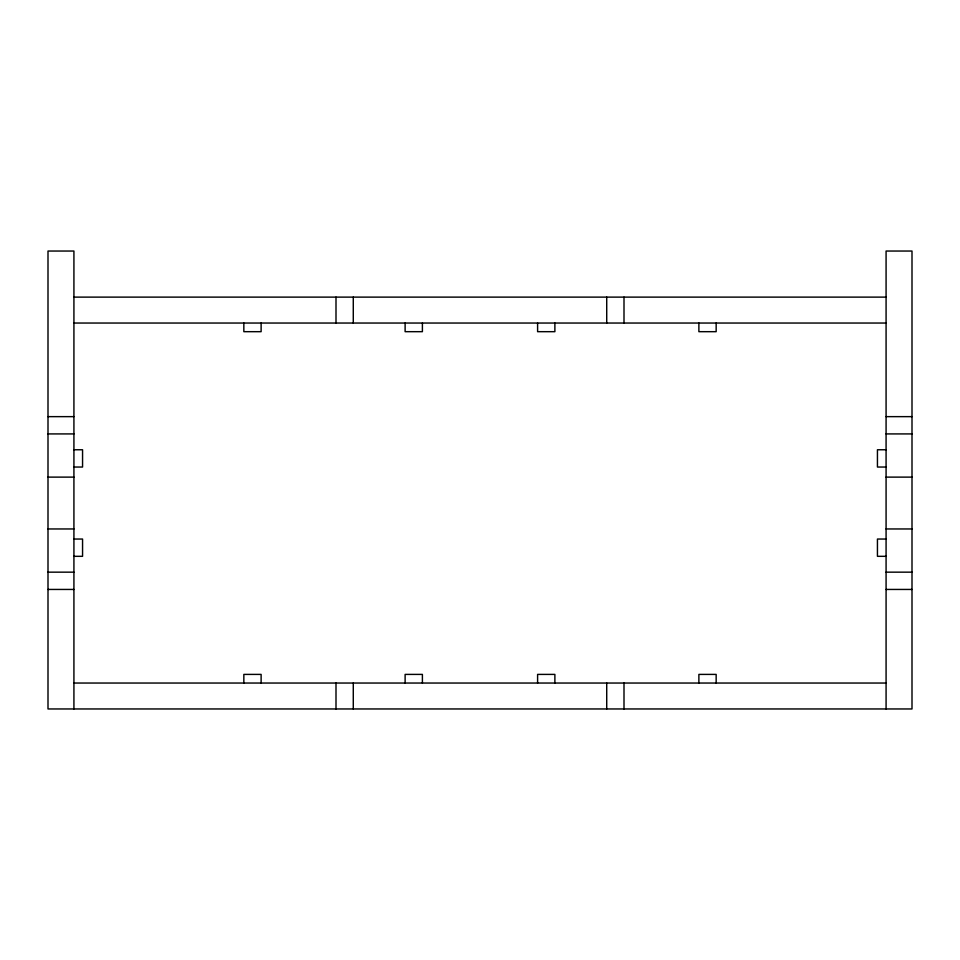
<?xml version="1.0" encoding="UTF-8"?>
<svg xmlns="http://www.w3.org/2000/svg" width="960" height="960" viewBox="0 0 960 960"><rect width="100%" height="100%" fill="white"/><g stroke="black" fill="none" stroke-linecap="round" stroke-linejoin="round"><path stroke-width="1.44" d="M73.92 297.12L886.08 297.12M73.92 323.04L886.08 323.04M48 416.64L73.92 416.64M886.08 416.64L912 416.64M48 433.92L73.92 433.92M886.08 433.92L912 433.92M73.92 449.76L82.56 449.76L82.56 467.04L73.92 467.04M886.08 449.76L877.44 449.76L877.44 467.04L886.08 467.04M48 477.12L73.92 477.12M886.08 477.12L912 477.12M48 528.96L73.92 528.96M886.08 528.96L912 528.96M73.92 539.04L82.56 539.04L82.56 556.32L73.92 556.32M886.08 539.04L877.44 539.04L877.44 556.32L886.08 556.32M48 572.16L73.92 572.16M886.08 572.16L912 572.16M48 589.44L73.92 589.44M886.08 589.44L912 589.44M73.92 683.04L886.08 683.04M886.08 708.96L886.08 251.04L912 251.04L912 708.96L48 708.96L48 251.04L73.92 251.04L73.92 708.96M716.16 323.04L716.16 331.68L698.88 331.68L698.88 323.04M716.16 683.04L716.16 674.4L698.88 674.4L698.88 683.04M624 297.12L624 323.04M624 683.04L624 708.96M606.72 297.12L606.72 323.04M606.72 683.04L606.72 708.96M554.88 323.04L554.88 331.68L537.6 331.68L537.6 323.04M554.88 683.04L554.88 674.4L537.6 674.4L537.6 683.04M422.4 323.04L422.4 331.68L405.12 331.68L405.12 323.04M422.4 683.04L422.4 674.4L405.12 674.4L405.12 683.04M353.28 297.12L353.28 323.04M353.28 683.04L353.28 708.96M336 297.12L336 323.04M336 683.04L336 708.96M261.12 323.04L261.12 331.68L243.84 331.68L243.84 323.04M261.12 683.04L261.12 674.4L243.84 674.4L243.84 683.04"/></g></svg>
